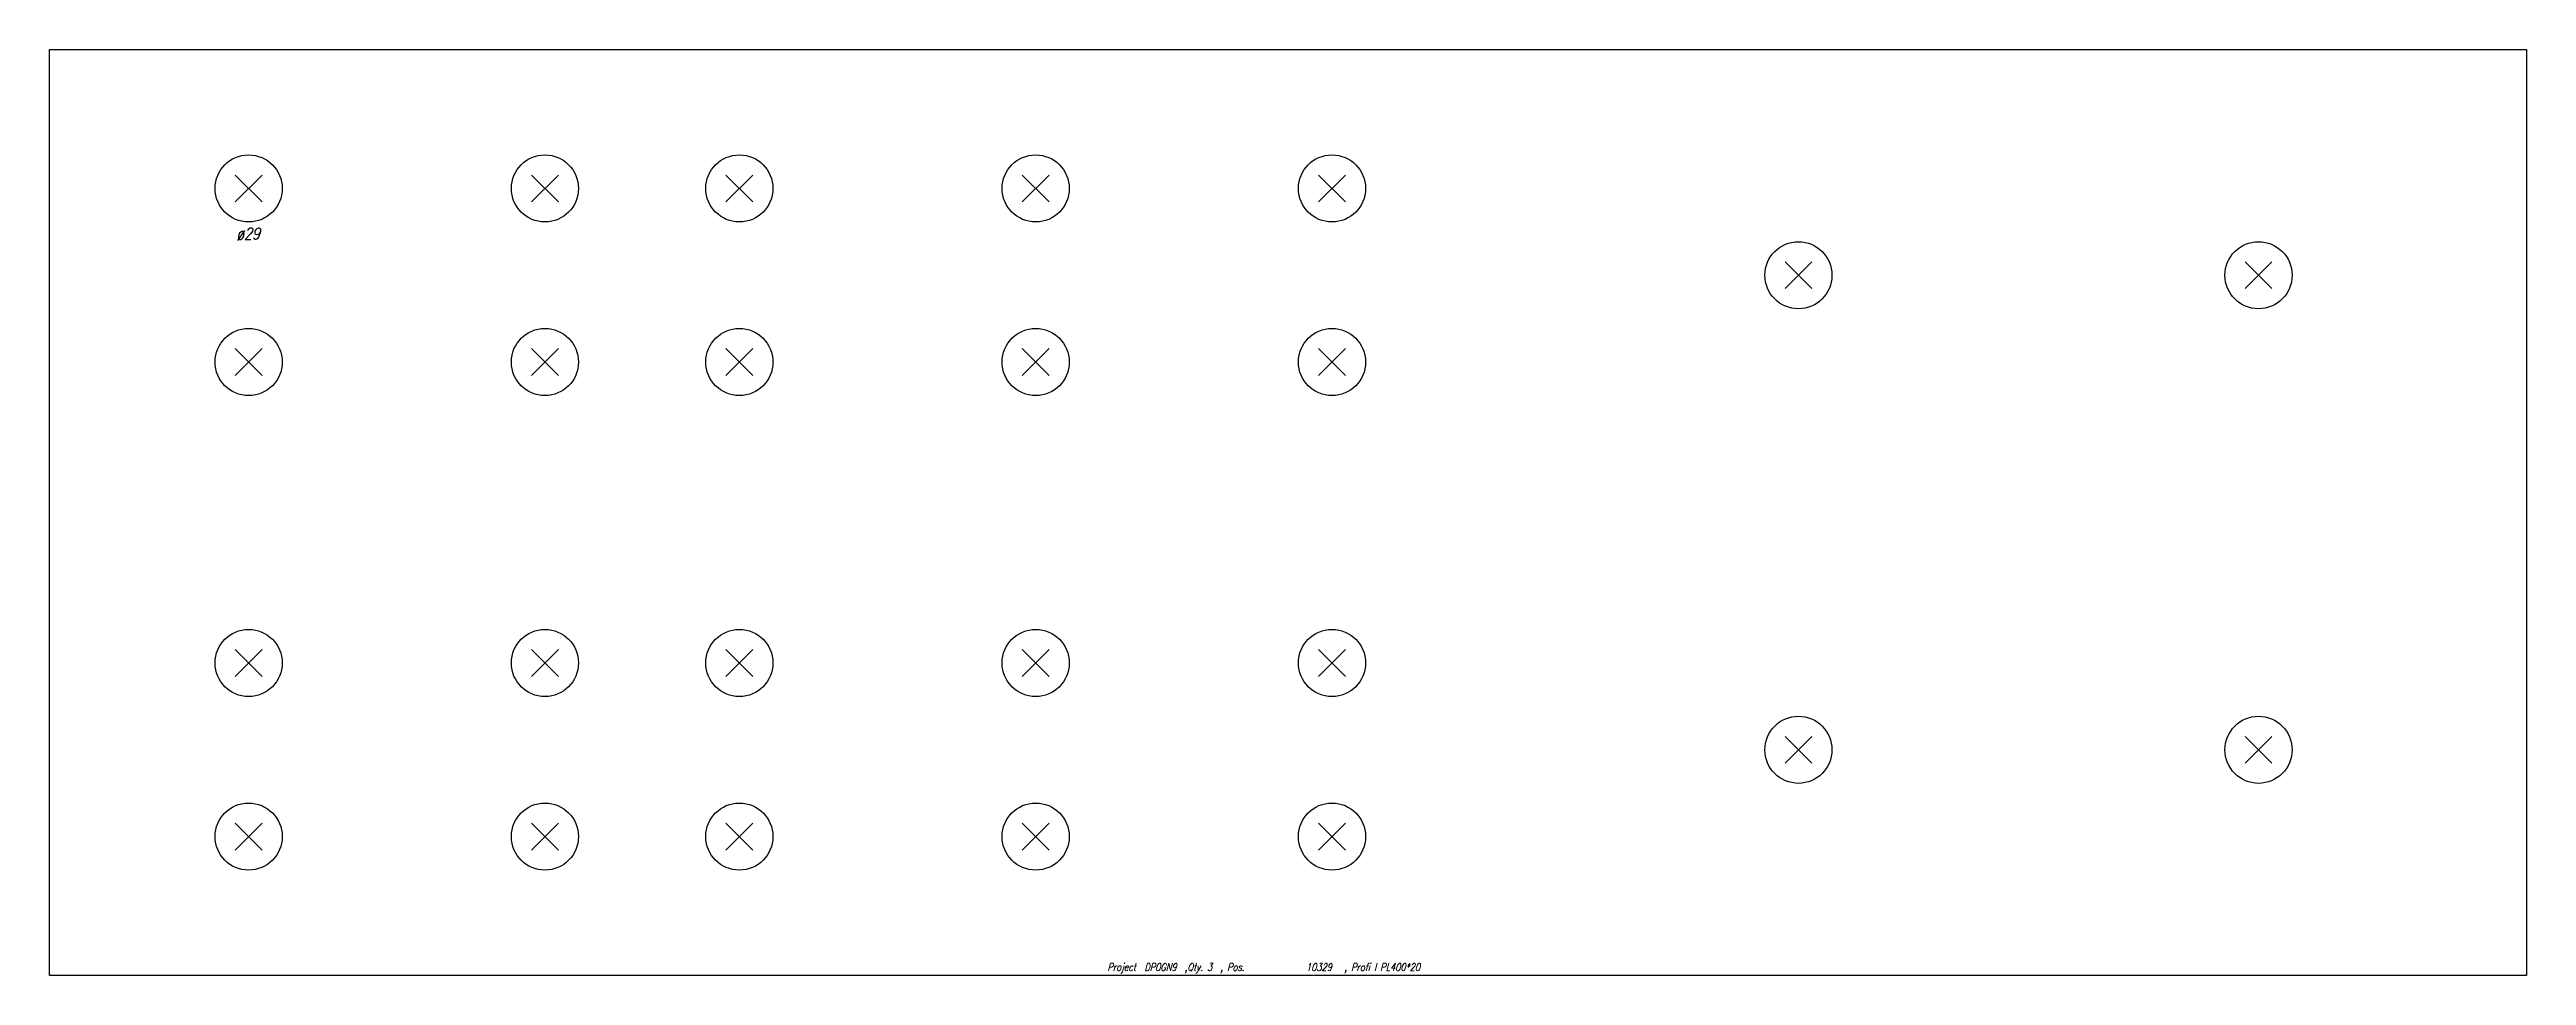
# Model space of a CAD drawing. Extents: x 0 to 1070, y -200 to 200.
import ezdxf

# ---------------------------------------------------------------- set-up
doc = ezdxf.new("R2010")
doc.units = 0
doc.header["$LTSCALE"] = 10
for name, color, linetype in [('BEZ_SCHRAUBEN', 7, 'CONTINUOUS'), ('SCHRAUBEN', 7, 'CONTINUOUS'), ('TEILE', 7, 'CONTINUOUS'), ('UNTERSCHRIFT', 7, 'CONTINUOUS')]:
    doc.layers.add(name, color=color, linetype=linetype)
doc.styles.get("Standard").update_dxf_attribs({"font": 'ROMANS'})

msp = doc.modelspace()

# ---------------------------------------------------------------- linework, layer by layer
at = {"layer": 'SCHRAUBEN', "color": 6}
for p, q in [((91.800171, 145.797958), (80.20018, 134.197968)), ((80.20018, 145.797958), (91.800171, 134.197968)), ((219.800171, 145.797958), (208.200165, 134.197968)), ((208.200165, 145.797958), (219.800171, 134.197968)), ((303.800171, 145.797958), (292.200195, 134.197968)), ((292.200195, 145.797958), (303.800171, 134.197968)), ((431.800201, 145.797958), (420.200165, 134.197968)), ((420.200165, 145.797958), (431.800201, 134.197968)), ((559.800171, 145.797958), (548.200134, 134.197968)), ((548.200134, 145.797958), (559.800171, 134.197968)), ((761.300171, 108.297958), (749.700195, 96.69796)), ((749.700195, 108.297958), (761.300171, 96.69796)), ((960.050537, 108.297958), (948.450439, 96.69796)), ((948.450439, 108.297958), (960.050537, 96.69796)), ((91.800171, 70.797958), (80.20018, 59.19796)), ((80.20018, 70.797958), (91.800171, 59.19796)), ((219.800171, 70.797958), (208.200165, 59.19796)), ((208.200165, 70.797958), (219.800171, 59.19796)), ((303.800171, 70.797958), (292.200195, 59.19796)), ((292.200195, 70.797958), (303.800171, 59.19796)), ((431.800201, 70.797958), (420.200165, 59.19796)), ((420.200165, 70.797958), (431.800201, 59.19796)), ((559.800171, 70.797958), (548.200134, 59.19796)), ((548.200134, 70.797958), (559.800171, 59.19796)), ((91.800171, -59.203552), (80.20018, -70.803551)), ((80.20018, -59.203552), (91.800171, -70.803551)), ((219.800171, -59.203552), (208.200165, -70.803551)), ((208.200165, -59.203552), (219.800171, -70.803551)), ((303.800171, -59.203552), (292.200195, -70.803551)), ((292.200195, -59.203552), (303.800171, -70.803551)), ((431.800201, -59.203552), (420.200165, -70.803551)), ((420.200165, -59.203552), (431.800201, -70.803551)), ((559.800171, -59.203552), (548.200134, -70.803551)), ((548.200134, -59.203552), (559.800171, -70.803551)), ((761.300171, -96.70356), (749.700195, -108.303558)), ((749.700195, -96.70356), (761.300171, -108.303558)), ((960.050537, -96.70356), (948.450439, -108.303558)), ((948.450439, -96.70356), (960.050537, -108.303558)), ((91.800171, -134.203552), (80.20018, -145.803558)), ((80.20018, -134.203552), (91.800171, -145.803558)), ((219.800171, -134.203552), (208.200165, -145.803558)), ((208.200165, -134.203552), (219.800171, -145.803558)), ((303.800171, -134.203552), (292.200195, -145.803558)), ((292.200195, -134.203552), (303.800171, -145.803558)), ((431.800201, -134.203552), (420.200165, -145.803558)), ((420.200165, -134.203552), (431.800201, -145.803558)), ((559.800171, -134.203552), (548.200134, -145.803558)), ((548.200134, -134.203552), (559.800171, -145.803558))]:
    msp.add_line(p, q, dxfattribs=at)
at = {"layer": 'SCHRAUBEN', "color": 2}
for centre, radius in [((86.000175, 139.997955), 14.5), ((214.000168, 139.997955), 14.500015), ((298.000183, 139.997955), 14.5), ((426.000183, 139.997955), 14.5), ((554.000183, 139.997955), 14.5), ((755.500183, 102.497955), 14.499939), ((954.250488, 102.497955), 14.5), ((86.000175, 64.997955), 14.5), ((214.000168, 64.997955), 14.500015), ((298.000183, 64.997955), 14.5), ((426.000183, 64.997955), 14.5), ((554.000183, 64.997955), 14.5), ((86.000175, -65.003555), 14.5), ((214.000168, -65.003555), 14.500015), ((298.000183, -65.003555), 14.5), ((426.000183, -65.003555), 14.5), ((554.000183, -65.003555), 14.5), ((755.500183, -102.503555), 14.499939), ((954.250488, -102.503555), 14.5), ((86.000175, -140.003555), 14.5), ((214.000168, -140.003555), 14.500015), ((298.000183, -140.003555), 14.5), ((426.000183, -140.003555), 14.5), ((554.000183, -140.003555), 14.5)]:
    msp.add_circle(centre, radius, dxfattribs=at)
at = {"layer": 'TEILE', "color": 2}
for p, q in [((0, -200.000748), (0, 200.000748)), ((0, 200.000748), (1069.999634, 200.000748)), ((1069.999634, 200.000748), (1069.999634, -200.000748)), ((1069.999634, -200.000748), (0, -200.000748))]:
    msp.add_line(p, q, dxfattribs=at)

# ---------------------------------------------------------------- texts
at = {"layer": 'BEZ_SCHRAUBEN', "color": 2, "oblique": 15, "width": 0.8}
msp.add_text(' ø29', height=5, dxfattribs=at).set_placement((78.000168, 117.997963))
at = {"layer": 'UNTERSCHRIFT', "color": 2, "oblique": 15, "width": 0.8}
for s, p in [('Project  DP0GN9  ,Qty. 3  , Pos. ', (456.999817, -198.000732)), ('10329', (542.799805, -198.000732)), ('  , Profi l PL400*20', (555.799805, -198.000732))]:
    msp.add_text(s, height=3.25, dxfattribs=at).set_placement(p)

doc.saveas('drawing.dxf')
